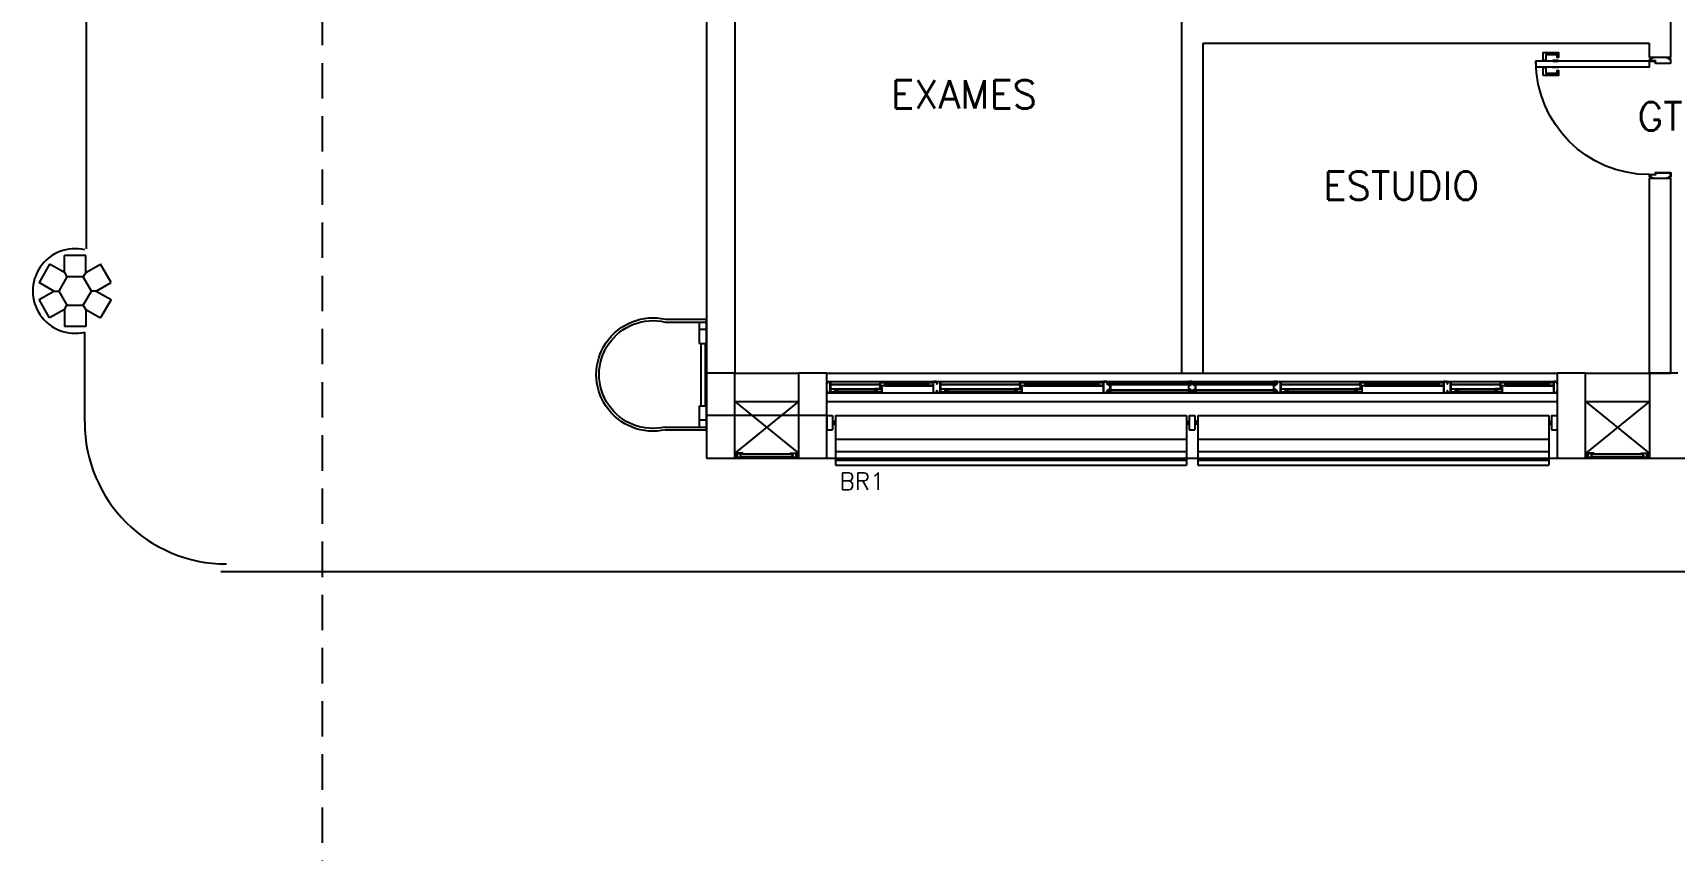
# Model space of a CAD drawing. Header units: millimetres. Extents: x 2686 to 2939, y 1294 to 1441.
# Drawn here: x 2798.72 to 2810.3, y 1391.56 to 1397.32 of the extents above; entities that cross this region are included whole.
import ezdxf

# ---------------------------------------------------------------- set-up
doc = ezdxf.new("R2010")
doc.units = ezdxf.units.MM
doc.linetypes.add('HIDDEN', pattern=[0.375, 0.25, -0.125])
for name, color, linetype in [('AR-ALV', 2, 'Continuous'), ('AR-BRISES', 1, 'Continuous'), ('AR-CALÇADA', 1, 'Continuous'), ('AR-ESQ', 1, 'Continuous'), ('AR-ESTC', 3, 'Continuous'), ('AR-ESTMA-C', 1, 'Continuous'), ('AR-PEITORIL', 1, 'Continuous'), ('AR-PISO-V', 1, 'Continuous'), ('AR-PISO-V1', 1, 'Continuous'), ('AR-PORTA', 1, 'Continuous'), ('AR-PROJ', 1, 'HIDDEN'), ('BR-LINHAS', 1, 'Continuous'), ('BR-MONTANTE', 242, 'Continuous'), ('BR-PAINEL', 1, 'Continuous'), ('BR-SUPORTE', 1, 'Continuous'), ('BR-TEXTO', 2, 'Continuous'), ('DT-ESQ-BAGUETE-C', 1, 'Continuous'), ('DT-ESQ-BAGUETE-V', 1, 'Continuous'), ('DT-ESQ-CHAPA DOBRADA-V', 1, 'Continuous'), ('DT-ESQ-MARCO-V', 1, 'Continuous'), ('DT-ESQ-PERFIL CADEIRA-C', 2, 'Continuous'), ('DT-ESQ-PERFIL CADEIRA-V', 2, 'Continuous'), ('DT-ESQ-PERFIL U SIMPLES-C', 2, 'Continuous'), ('DT-ESQ-PERFIL U-C', 2, 'Continuous'), ('DT-ESQ-PERFIL U-V', 1, 'Continuous'), ('DT-ESQ-VENEZIANA-C', 1, 'Continuous'), ('DT-ESQ-VENEZIANA-V', 1, 'Continuous'), ('DT-ESQ-VIDRO-C', 2, 'Continuous'), ('DT-ESQ-VIDRO-V', 71, 'Continuous'), ('DT-TXTMOD', 1, 'Continuous'), ('ENDEREÇO', 2, 'Continuous'), ('EQUIPAMENTO', 2, 'Continuous'), ('ibio', 2, 'Continuous'), ('MALHA_K', 252, 'Continuous'), ('maçaneta', 1, 'Continuous'), ('mov', 1, 'Continuous'), ('PLAT-CONG', 7, 'Continuous'), ('PM-PERFIL U-C', 2, 'Continuous'), ('pm1', 2, 'Continuous'), ('TEXTO', 2, 'Continuous')]:
    doc.layers.add(name, color=color, linetype=linetype)
doc.styles.add('S10', font='simplex.shx', dxfattribs={"height": 0.1})
doc.styles.add('S12', font='simplex.shx', dxfattribs={"width": 1.1, "height": 0.12})
doc.styles.add('UNB-100', font='simplex.shx', dxfattribs={"height": 0.2})
doc.styles.add('UNB1-100', font='simplex.shx', dxfattribs={"height": 0.2})

# ---------------------------------------------------------------- blocks, each defined once
blk = doc.blocks.new('EF31-P')
at = {"layer": 'DT-ESQ-BAGUETE-C', "ltscale": 0.1}
for points in [[(0.073, -0.125), (0.06, -0.125), (0.06, -0.124), (0.073, -0.124, 0.414214), (0.073, -0.123), (0.073, -0.112, 0.414214), (0.073, -0.112), (0.06, -0.112), (0.06, -0.11), (0.073, -0.11, -0.414214), (0.075, -0.112), (0.075, -0.124, -0.414214)], [(0.339, -0.125), (0.352, -0.125), (0.352, -0.124), (0.339, -0.124, -0.414214), (0.339, -0.123), (0.339, -0.112, -0.414214), (0.339, -0.112), (0.352, -0.112), (0.352, -0.11), (0.339, -0.11, 0.414214), (0.337, -0.112), (0.337, -0.124, 0.414214)], [(0.422, -0.08), (0.409, -0.08), (0.409, -0.078), (0.422, -0.078, 0.414214), (0.422, -0.078), (0.422, -0.067, 0.414214), (0.422, -0.067), (0.409, -0.067), (0.409, -0.065), (0.422, -0.065, -0.414214), (0.424, -0.067), (0.424, -0.078, -0.414214)], [(0.702, -0.08), (0.715, -0.08), (0.715, -0.078), (0.702, -0.078, -0.414214), (0.702, -0.078), (0.702, -0.067, -0.414214), (0.702, -0.067), (0.715, -0.067), (0.715, -0.065), (0.702, -0.065, 0.414214), (0.7, -0.067), (0.7, -0.078, 0.414214)], [(0.848, -0.125), (0.835, -0.125), (0.835, -0.124), (0.848, -0.124, 0.414214), (0.848, -0.123), (0.848, -0.112, 0.414214), (0.848, -0.112), (0.835, -0.112), (0.835, -0.11), (0.848, -0.11, -0.414214), (0.85, -0.112), (0.85, -0.124, -0.414214)], [(1.326, -0.125), (1.34, -0.125), (1.34, -0.124), (1.327, -0.124, -0.414214), (1.326, -0.123), (1.326, -0.112, -0.414214), (1.327, -0.112), (1.34, -0.112), (1.34, -0.11), (1.326, -0.11, 0.414214), (1.325, -0.112), (1.325, -0.124, 0.414214)], [(1.41, -0.08), (1.396, -0.08), (1.396, -0.078), (1.409, -0.078, 0.414214), (1.41, -0.078), (1.41, -0.067, 0.414214), (1.409, -0.067), (1.396, -0.067), (1.396, -0.065), (1.41, -0.065, -0.414214), (1.411, -0.067), (1.411, -0.078, -0.414214)], [(1.901, -0.08), (1.915, -0.08), (1.915, -0.078), (1.902, -0.078, -0.414214), (1.901, -0.078), (1.901, -0.067, -0.414214), (1.902, -0.067), (1.915, -0.067), (1.915, -0.065), (1.901, -0.065, 0.414214), (1.9, -0.067), (1.9, -0.078, 0.414214)], [(3.248, -0.125), (3.235, -0.125), (3.235, -0.124), (3.248, -0.124, 0.414214), (3.248, -0.123), (3.248, -0.112, 0.414214), (3.248, -0.112), (3.235, -0.112), (3.235, -0.11), (3.248, -0.11, -0.414214), (3.25, -0.112), (3.25, -0.124, -0.414214)], [(3.726, -0.125), (3.74, -0.125), (3.74, -0.124), (3.727, -0.124, -0.414214), (3.726, -0.123), (3.726, -0.112, -0.414214), (3.727, -0.112), (3.74, -0.112), (3.74, -0.11), (3.726, -0.11, 0.414214), (3.725, -0.112), (3.725, -0.124, 0.414214)], [(3.81, -0.08), (3.796, -0.08), (3.796, -0.078), (3.809, -0.078, 0.414214), (3.81, -0.078), (3.81, -0.067, 0.414214), (3.809, -0.067), (3.796, -0.067), (3.796, -0.065), (3.81, -0.065, -0.414214), (3.811, -0.067), (3.811, -0.078, -0.414214)], [(4.301, -0.08), (4.315, -0.08), (4.315, -0.078), (4.302, -0.078, -0.414214), (4.301, -0.078), (4.301, -0.067, -0.414214), (4.302, -0.067), (4.315, -0.067), (4.315, -0.065), (4.301, -0.065, 0.414214), (4.3, -0.067), (4.3, -0.078, 0.414214)], [(4.448, -0.125), (4.435, -0.125), (4.435, -0.124), (4.448, -0.124, 0.414214), (4.448, -0.123), (4.448, -0.112, 0.414214), (4.448, -0.112), (4.435, -0.112), (4.435, -0.11), (4.448, -0.11, -0.414214), (4.45, -0.112), (4.45, -0.124, -0.414214)], [(4.714, -0.125), (4.727, -0.125), (4.727, -0.124), (4.714, -0.124, -0.414214), (4.714, -0.123), (4.714, -0.112, -0.414214), (4.714, -0.112), (4.727, -0.112), (4.727, -0.11), (4.714, -0.11, 0.414214), (4.712, -0.112), (4.712, -0.124, 0.414214)], [(4.797, -0.08), (4.784, -0.08), (4.784, -0.078), (4.797, -0.078, 0.414214), (4.797, -0.078), (4.797, -0.067, 0.414214), (4.797, -0.067), (4.784, -0.067), (4.784, -0.065), (4.797, -0.065, -0.414214), (4.799, -0.067), (4.799, -0.078, -0.414214)], [(5.076, -0.08), (5.09, -0.08), (5.09, -0.078), (5.077, -0.078, -0.414214), (5.076, -0.078), (5.076, -0.067, -0.414214), (5.077, -0.067), (5.09, -0.067), (5.09, -0.065), (5.076, -0.065, 0.414214), (5.075, -0.067), (5.075, -0.078, 0.414214)]]:
    blk.add_lwpolyline(points, format="xyb", close=True, dxfattribs=at)
at = {"layer": 'DT-ESQ-BAGUETE-V', "ltscale": 0.1}
for p, q in [((0.073, -0.11), (0.339, -0.11)), ((0.422, -0.065), (0.702, -0.065)), ((0.848, -0.11), (1.326, -0.11)), ((1.41, -0.065), (1.901, -0.065)), ((3.248, -0.11), (3.726, -0.11)), ((3.81, -0.065), (4.301, -0.065)), ((4.448, -0.11), (4.714, -0.11)), ((4.797, -0.065), (5.076, -0.065))]:
    blk.add_line(p, q, dxfattribs=at)
at = {"layer": 'DT-ESQ-CHAPA DOBRADA-V', "ltscale": 0.1}
for p, q in [((0.025, -0.077), (0.374, -0.077)), ((0.025, -0.08), (0.374, -0.08)), ((0.8, -0.077), (1.361, -0.077)), ((0.8, -0.08), (1.361, -0.08)), ((3.2, -0.077), (3.761, -0.077)), ((3.2, -0.08), (3.761, -0.08)), ((4.4, -0.077), (4.749, -0.077)), ((4.4, -0.08), (4.749, -0.08))]:
    blk.add_line(p, q, dxfattribs=at)
at = {"layer": 'DT-ESQ-MARCO-V', "ltscale": 0.1}
for p, q in [((1.998, -0.06), (2.551, -0.06)), ((2.598, -0.06), (3.151, -0.06)), ((1.998, -0.14), (2.551, -0.14)), ((2.598, -0.14), (3.151, -0.14))]:
    blk.add_line(p, q, dxfattribs=at)
at = {"layer": 'DT-ESQ-PERFIL CADEIRA-C', "ltscale": 0.1}
for p, q in [((0.376, -0.088), (0.422, -0.088)), ((0.75, -0.088), (0.702, -0.088)), ((1.363, -0.088), (1.41, -0.088)), ((1.95, -0.088), (1.901, -0.088)), ((3.763, -0.088), (3.81, -0.088)), ((4.35, -0.088), (4.301, -0.088)), ((4.751, -0.088), (4.797, -0.088)), ((5.125, -0.088), (5.076, -0.088)), ((0.025, -0.134), (0.073, -0.134)), ((0.385, -0.134), (0.339, -0.134)), ((0.8, -0.134), (0.848, -0.134)), ((1.373, -0.134), (1.326, -0.134)), ((3.2, -0.134), (3.248, -0.134)), ((3.773, -0.134), (3.726, -0.134)), ((4.4, -0.134), (4.448, -0.134)), ((4.76, -0.134), (4.714, -0.134))]:
    blk.add_line(p, q, dxfattribs=at)
for points in [[(0.073, -0.135), (0.025, -0.135), (0.025, -0.134), (0.06, -0.134, -0.198912), (0.059, -0.133, -0.198913), (0.058, -0.132), (0.058, -0.112, 0.414214), (0.058, -0.112), (0.025, -0.112), (0.025, -0.11), (0.058, -0.11, -0.414214), (0.06, -0.112), (0.06, -0.124), (0.06, -0.125), (0.06, -0.132), (0.073, -0.132, -1)], [(0.339, -0.132, 1), (0.339, -0.135), (0.385, -0.135, 0.414214), (0.387, -0.133), (0.387, -0.112, 0.414214), (0.385, -0.11), (0.354, -0.11, 0.414214), (0.352, -0.112), (0.352, -0.132)], [(0.352, -0.134, 0.198913), (0.354, -0.133, 0.198913), (0.354, -0.132), (0.354, -0.112, -0.414214), (0.354, -0.112), (0.385, -0.112, -0.414214), (0.386, -0.112), (0.386, -0.133, -0.414214), (0.385, -0.134)], [(0.422, -0.087, -1), (0.422, -0.09), (0.376, -0.09, -0.414214), (0.374, -0.088), (0.374, -0.067, -0.414214), (0.376, -0.065), (0.407, -0.065, -0.414214), (0.409, -0.067), (0.409, -0.087)], [(0.409, -0.088, -0.198913), (0.408, -0.088, -0.198913), (0.407, -0.087), (0.407, -0.067, 0.414214), (0.407, -0.067), (0.376, -0.067, 0.414214), (0.375, -0.067), (0.375, -0.088, 0.414214), (0.376, -0.088)], [(0.702, -0.09), (0.75, -0.09), (0.75, -0.088), (0.715, -0.088, 0.198912), (0.716, -0.088, 0.198913), (0.716, -0.087), (0.716, -0.067, -0.414214), (0.717, -0.067), (0.75, -0.067), (0.75, -0.065), (0.716, -0.065, 0.414214), (0.715, -0.067), (0.715, -0.078), (0.715, -0.08), (0.715, -0.087), (0.702, -0.087, 1)], [(0.848, -0.135), (0.8, -0.135), (0.8, -0.134), (0.835, -0.134, -0.198912), (0.834, -0.133, -0.198913), (0.833, -0.132), (0.833, -0.112, 0.414214), (0.833, -0.112), (0.8, -0.112), (0.8, -0.11), (0.833, -0.11, -0.414214), (0.835, -0.112), (0.835, -0.124), (0.835, -0.125), (0.835, -0.132), (0.848, -0.132, -1)], [(1.326, -0.132, 1), (1.326, -0.135), (1.373, -0.135, 0.414214), (1.375, -0.133), (1.375, -0.112, 0.414214), (1.373, -0.11), (1.341, -0.11, 0.414214), (1.34, -0.112), (1.34, -0.132)], [(1.34, -0.134, 0.198913), (1.341, -0.133, 0.198913), (1.341, -0.132), (1.341, -0.112, -0.414214), (1.342, -0.112), (1.373, -0.112, -0.414214), (1.373, -0.112), (1.373, -0.133, -0.414214), (1.373, -0.134)], [(1.41, -0.087, -1), (1.41, -0.09), (1.363, -0.09, -0.414214), (1.361, -0.088), (1.361, -0.067, -0.414214), (1.363, -0.065), (1.395, -0.065, -0.414214), (1.396, -0.067), (1.396, -0.087)], [(1.396, -0.088, -0.198913), (1.395, -0.088, -0.198913), (1.395, -0.087), (1.395, -0.067, 0.414214), (1.394, -0.067), (1.363, -0.067, 0.414214), (1.363, -0.067), (1.363, -0.088, 0.414214), (1.363, -0.088)], [(1.901, -0.09), (1.95, -0.09), (1.95, -0.088), (1.915, -0.088, 0.198912), (1.916, -0.088, 0.198913), (1.916, -0.087), (1.916, -0.067, -0.414214), (1.917, -0.067), (1.95, -0.067), (1.95, -0.065), (1.916, -0.065, 0.414214), (1.915, -0.067), (1.915, -0.078), (1.915, -0.08), (1.915, -0.087), (1.901, -0.087, 1)], [(3.248, -0.135), (3.2, -0.135), (3.2, -0.134), (3.235, -0.134, -0.198912), (3.234, -0.133, -0.198913), (3.233, -0.132), (3.233, -0.112, 0.414214), (3.233, -0.112), (3.2, -0.112), (3.2, -0.11), (3.233, -0.11, -0.414214), (3.235, -0.112), (3.235, -0.124), (3.235, -0.125), (3.235, -0.132), (3.248, -0.132, -1)], [(3.726, -0.132, 1), (3.726, -0.135), (3.773, -0.135, 0.414214), (3.775, -0.133), (3.775, -0.112, 0.414214), (3.773, -0.11), (3.741, -0.11, 0.414214), (3.74, -0.112), (3.74, -0.132)], [(3.74, -0.134, 0.198913), (3.741, -0.133, 0.198913), (3.741, -0.132), (3.741, -0.112, -0.414214), (3.742, -0.112), (3.773, -0.112, -0.414214), (3.773, -0.112), (3.773, -0.133, -0.414214), (3.773, -0.134)], [(3.81, -0.087, -1), (3.81, -0.09), (3.763, -0.09, -0.414214), (3.761, -0.088), (3.761, -0.067, -0.414214), (3.763, -0.065), (3.795, -0.065, -0.414214), (3.796, -0.067), (3.796, -0.087)], [(3.796, -0.088, -0.198913), (3.795, -0.088, -0.198913), (3.795, -0.087), (3.795, -0.067, 0.414214), (3.794, -0.067), (3.763, -0.067, 0.414214), (3.763, -0.067), (3.763, -0.088, 0.414214), (3.763, -0.088)], [(4.301, -0.09), (4.35, -0.09), (4.35, -0.088), (4.315, -0.088, 0.198912), (4.316, -0.088, 0.198913), (4.316, -0.087), (4.316, -0.067, -0.414214), (4.317, -0.067), (4.35, -0.067), (4.35, -0.065), (4.316, -0.065, 0.414214), (4.315, -0.067), (4.315, -0.078), (4.315, -0.08), (4.315, -0.087), (4.301, -0.087, 1)], [(4.448, -0.135), (4.4, -0.135), (4.4, -0.134), (4.435, -0.134, -0.198912), (4.434, -0.133, -0.198913), (4.433, -0.132), (4.433, -0.112, 0.414214), (4.433, -0.112), (4.4, -0.112), (4.4, -0.11), (4.433, -0.11, -0.414214), (4.435, -0.112), (4.435, -0.124), (4.435, -0.125), (4.435, -0.132), (4.448, -0.132, -1)], [(4.714, -0.132, 1), (4.714, -0.135), (4.76, -0.135, 0.414214), (4.762, -0.133), (4.762, -0.112, 0.414214), (4.76, -0.11), (4.729, -0.11, 0.414214), (4.727, -0.112), (4.727, -0.132)], [(4.727, -0.134, 0.198913), (4.729, -0.133, 0.198913), (4.729, -0.132), (4.729, -0.112, -0.414214), (4.729, -0.112), (4.76, -0.112, -0.414214), (4.761, -0.112), (4.761, -0.133, -0.414214), (4.76, -0.134)], [(4.797, -0.087, -1), (4.797, -0.09), (4.751, -0.09, -0.414214), (4.749, -0.088), (4.749, -0.067, -0.414214), (4.751, -0.065), (4.782, -0.065, -0.414214), (4.784, -0.067), (4.784, -0.087)], [(4.784, -0.088, -0.198913), (4.783, -0.088, -0.198913), (4.782, -0.087), (4.782, -0.067, 0.414214), (4.782, -0.067), (4.751, -0.067, 0.414214), (4.75, -0.067), (4.75, -0.088, 0.414214), (4.751, -0.088)], [(5.076, -0.09), (5.125, -0.09), (5.125, -0.088), (5.09, -0.088, 0.198912), (5.091, -0.088, 0.198913), (5.091, -0.087), (5.091, -0.067, -0.414214), (5.092, -0.067), (5.125, -0.067), (5.125, -0.065), (5.091, -0.065, 0.414214), (5.09, -0.067), (5.09, -0.078), (5.09, -0.08), (5.09, -0.087), (5.076, -0.087, 1)]]:
    blk.add_lwpolyline(points, format="xyb", close=True, dxfattribs=at)
at = {"layer": 'DT-ESQ-PERFIL CADEIRA-V', "ltscale": 0.1}
for p, q in [((0.407, -0.09), (0.702, -0.09)), ((1.395, -0.09), (1.901, -0.09)), ((3.795, -0.09), (4.301, -0.09)), ((4.782, -0.09), (5.076, -0.09)), ((0.073, -0.135), (0.339, -0.135)), ((0.848, -0.135), (1.326, -0.135)), ((3.248, -0.135), (3.726, -0.135)), ((4.448, -0.135), (4.714, -0.135))]:
    blk.add_line(p, q, dxfattribs=at)
at = {"layer": 'DT-ESQ-PERFIL U SIMPLES-C', "ltscale": 0.1}
for points in [[(0.376, -0.102), (0.384, -0.102), (0.384, -0.1), (0.376, -0.1, -0.414214), (0.375, -0.1), (0.375, -0.092, -0.414214), (0.376, -0.091), (0.384, -0.091), (0.384, -0.09), (0.376, -0.09, 0.414214), (0.374, -0.092), (0.374, -0.1, 0.414214)], [(0.385, -0.098), (0.377, -0.098), (0.377, -0.1), (0.385, -0.1, -0.414214), (0.386, -0.1), (0.386, -0.108, -0.414214), (0.385, -0.108), (0.377, -0.108), (0.377, -0.11), (0.385, -0.11, 0.414214), (0.387, -0.108), (0.387, -0.1, 0.414214)], [(1.363, -0.102), (1.371, -0.102), (1.371, -0.1), (1.363, -0.1, -0.414214), (1.363, -0.1), (1.363, -0.092, -0.414214), (1.363, -0.091), (1.371, -0.091), (1.371, -0.09), (1.363, -0.09, 0.414214), (1.361, -0.092), (1.361, -0.1, 0.414214)], [(1.373, -0.098), (1.365, -0.098), (1.365, -0.1), (1.373, -0.1, -0.414214), (1.373, -0.1), (1.373, -0.108, -0.414214), (1.373, -0.108), (1.365, -0.108), (1.365, -0.11), (1.373, -0.11, 0.414214), (1.375, -0.108), (1.375, -0.1, 0.414214)], [(3.763, -0.102), (3.771, -0.102), (3.771, -0.1), (3.763, -0.1, -0.414214), (3.763, -0.1), (3.763, -0.092, -0.414214), (3.763, -0.091), (3.771, -0.091), (3.771, -0.09), (3.763, -0.09, 0.414214), (3.761, -0.092), (3.761, -0.1, 0.414214)], [(3.773, -0.098), (3.765, -0.098), (3.765, -0.1), (3.773, -0.1, -0.414214), (3.773, -0.1), (3.773, -0.108, -0.414214), (3.773, -0.108), (3.765, -0.108), (3.765, -0.11), (3.773, -0.11, 0.414214), (3.775, -0.108), (3.775, -0.1, 0.414214)], [(4.751, -0.102), (4.759, -0.102), (4.759, -0.1), (4.751, -0.1, -0.414214), (4.75, -0.1), (4.75, -0.092, -0.414214), (4.751, -0.091), (4.759, -0.091), (4.759, -0.09), (4.751, -0.09, 0.414214), (4.749, -0.092), (4.749, -0.1, 0.414214)], [(4.76, -0.098), (4.752, -0.098), (4.752, -0.1), (4.76, -0.1, -0.414214), (4.761, -0.1), (4.761, -0.108, -0.414214), (4.76, -0.108), (4.752, -0.108), (4.752, -0.11), (4.76, -0.11, 0.414214), (4.762, -0.108), (4.762, -0.1, 0.414214)]]:
    blk.add_lwpolyline(points, format="xyb", close=True, dxfattribs=at)
at = {"layer": 'DT-ESQ-PERFIL U-C', "ltscale": 0.1}
for points in [[(0, -0.062, -0.414214), (0.001, -0.06), (0.023, -0.06, -0.414214), (0.025, -0.062), (0.025, -0.138, -0.414214), (0.023, -0.14), (0.001, -0.14, -0.414214), (0, -0.138), (0, -0.125), (0.001, -0.125), (0.001, -0.138, 0.414214), (0.002, -0.138), (0.023, -0.138, 0.414214), (0.023, -0.138), (0.023, -0.062, 0.414214), (0.023, -0.062), (0.002, -0.062, 0.414214), (0.001, -0.062), (0.001, -0.075), (0, -0.075)], [(0.775, -0.062, 0.414214), (0.773, -0.06), (0.751, -0.06, 0.414214), (0.75, -0.062), (0.75, -0.138, 0.414214), (0.751, -0.14), (0.773, -0.14, 0.414214), (0.775, -0.138), (0.775, -0.125), (0.773, -0.125), (0.773, -0.138, -0.414214), (0.773, -0.138), (0.752, -0.138, -0.414214), (0.751, -0.138), (0.751, -0.062, -0.414214), (0.752, -0.062), (0.773, -0.062, -0.414214), (0.773, -0.062), (0.773, -0.075), (0.775, -0.075)], [(0.775, -0.062, -0.414214), (0.776, -0.06), (0.798, -0.06, -0.414214), (0.8, -0.062), (0.8, -0.138, -0.414214), (0.798, -0.14), (0.776, -0.14, -0.414214), (0.775, -0.138), (0.775, -0.125), (0.776, -0.125), (0.776, -0.138, 0.414214), (0.777, -0.138), (0.798, -0.138, 0.414214), (0.798, -0.138), (0.798, -0.062, 0.414214), (0.798, -0.062), (0.777, -0.062, 0.414214), (0.776, -0.062), (0.776, -0.075), (0.775, -0.075)], [(1.975, -0.062, 0.414214), (1.973, -0.06), (1.951, -0.06, 0.414214), (1.95, -0.062), (1.95, -0.138, 0.414214), (1.951, -0.14), (1.973, -0.14, 0.414214), (1.975, -0.138), (1.975, -0.125), (1.973, -0.125), (1.973, -0.138, -0.414214), (1.973, -0.138), (1.952, -0.138, -0.414214), (1.951, -0.138), (1.951, -0.062, -0.414214), (1.952, -0.062), (1.973, -0.062, -0.414214), (1.973, -0.062), (1.973, -0.075), (1.975, -0.075)], [(2, -0.129), (2, -0.138, -0.414214), (1.998, -0.14), (1.976, -0.14, -0.414214), (1.975, -0.138), (1.975, -0.125), (1.976, -0.125), (1.976, -0.138, 0.414214), (1.977, -0.138), (1.998, -0.138, 0.414214), (1.998, -0.138), (1.998, -0.129), (1.985, -0.129, -0.414214), (1.984, -0.127), (1.984, -0.117, -0.414214), (1.985, -0.116), (1.998, -0.116), (1.998, -0.084), (1.985, -0.084, -0.414214), (1.984, -0.083), (1.984, -0.073, -0.414214), (1.985, -0.071), (1.998, -0.071), (1.998, -0.062, 0.414214), (1.998, -0.062), (1.977, -0.062, 0.414214), (1.976, -0.062), (1.976, -0.075), (1.975, -0.075), (1.975, -0.062, -0.414214), (1.976, -0.06), (1.998, -0.06, -0.414214), (2, -0.062), (2, -0.071, -0.414214), (1.998, -0.073), (1.985, -0.073), (1.985, -0.083), (1.998, -0.083), (1.998, -0.083, -0.414214), (2, -0.084), (2, -0.116, -0.414214), (1.998, -0.117), (1.998, -0.117), (1.985, -0.117), (1.985, -0.127), (1.998, -0.127, -0.414214)], [(2.55, -0.129), (2.55, -0.138, 0.414214), (2.551, -0.14), (2.573, -0.14, 0.414214), (2.575, -0.138), (2.575, -0.125), (2.573, -0.125), (2.573, -0.138, -0.414214), (2.573, -0.138), (2.552, -0.138, -0.414214), (2.551, -0.138), (2.551, -0.129), (2.564, -0.129, 0.414214), (2.566, -0.127), (2.566, -0.117, 0.414214), (2.564, -0.116), (2.551, -0.116), (2.551, -0.084), (2.564, -0.084, 0.414214), (2.566, -0.083), (2.566, -0.073, 0.414214), (2.564, -0.071), (2.551, -0.071), (2.551, -0.062, -0.414214), (2.552, -0.062), (2.573, -0.062, -0.414214), (2.573, -0.062), (2.573, -0.075), (2.575, -0.075), (2.575, -0.062, 0.414214), (2.573, -0.06), (2.551, -0.06, 0.414214), (2.55, -0.062), (2.55, -0.071, 0.414214), (2.551, -0.073), (2.564, -0.073), (2.564, -0.083), (2.551, -0.083), (2.551, -0.083, 0.414214), (2.55, -0.084), (2.55, -0.116, 0.414214), (2.551, -0.117), (2.551, -0.117), (2.564, -0.117), (2.564, -0.127), (2.551, -0.127, 0.414214)], [(2.6, -0.129), (2.6, -0.138, -0.414214), (2.598, -0.14), (2.576, -0.14, -0.414214), (2.575, -0.138), (2.575, -0.125), (2.576, -0.125), (2.576, -0.138, 0.414214), (2.577, -0.138), (2.598, -0.138, 0.414214), (2.598, -0.138), (2.598, -0.129), (2.585, -0.129, -0.414214), (2.584, -0.127), (2.584, -0.117, -0.414214), (2.585, -0.116), (2.598, -0.116), (2.598, -0.084), (2.585, -0.084, -0.414214), (2.584, -0.083), (2.584, -0.073, -0.414214), (2.585, -0.071), (2.598, -0.071), (2.598, -0.062, 0.414214), (2.598, -0.062), (2.577, -0.062, 0.414214), (2.576, -0.062), (2.576, -0.075), (2.575, -0.075), (2.575, -0.062, -0.414214), (2.576, -0.06), (2.598, -0.06, -0.414214), (2.6, -0.062), (2.6, -0.071, -0.414214), (2.598, -0.073), (2.585, -0.073), (2.585, -0.083), (2.598, -0.083), (2.598, -0.083, -0.414214), (2.6, -0.084), (2.6, -0.116, -0.414214), (2.598, -0.117), (2.598, -0.117), (2.585, -0.117), (2.585, -0.127), (2.598, -0.127, -0.414214)], [(3.15, -0.129), (3.15, -0.138, 0.414214), (3.151, -0.14), (3.173, -0.14, 0.414214), (3.175, -0.138), (3.175, -0.125), (3.173, -0.125), (3.173, -0.138, -0.414214), (3.173, -0.138), (3.152, -0.138, -0.414214), (3.151, -0.138), (3.151, -0.129), (3.164, -0.129, 0.414214), (3.166, -0.127), (3.166, -0.117, 0.414214), (3.164, -0.116), (3.151, -0.116), (3.151, -0.084), (3.164, -0.084, 0.414214), (3.166, -0.083), (3.166, -0.073, 0.414214), (3.164, -0.071), (3.151, -0.071), (3.151, -0.062, -0.414214), (3.152, -0.062), (3.173, -0.062, -0.414214), (3.173, -0.062), (3.173, -0.075), (3.175, -0.075), (3.175, -0.062, 0.414214), (3.173, -0.06), (3.151, -0.06, 0.414214), (3.15, -0.062), (3.15, -0.071, 0.414214), (3.151, -0.073), (3.164, -0.073), (3.164, -0.083), (3.151, -0.083), (3.151, -0.083, 0.414214), (3.15, -0.084), (3.15, -0.116, 0.414214), (3.151, -0.117), (3.151, -0.117), (3.164, -0.117), (3.164, -0.127), (3.151, -0.127, 0.414214)], [(3.175, -0.062, -0.414214), (3.176, -0.06), (3.198, -0.06, -0.414214), (3.2, -0.062), (3.2, -0.138, -0.414214), (3.198, -0.14), (3.176, -0.14, -0.414214), (3.175, -0.138), (3.175, -0.125), (3.176, -0.125), (3.176, -0.138, 0.414214), (3.177, -0.138), (3.198, -0.138, 0.414214), (3.198, -0.138), (3.198, -0.062, 0.414214), (3.198, -0.062), (3.177, -0.062, 0.414214), (3.176, -0.062), (3.176, -0.075), (3.175, -0.075)], [(4.375, -0.062, 0.414214), (4.373, -0.06), (4.351, -0.06, 0.414214), (4.35, -0.062), (4.35, -0.138, 0.414214), (4.351, -0.14), (4.373, -0.14, 0.414214), (4.375, -0.138), (4.375, -0.125), (4.373, -0.125), (4.373, -0.138, -0.414214), (4.373, -0.138), (4.352, -0.138, -0.414214), (4.351, -0.138), (4.351, -0.062, -0.414214), (4.352, -0.062), (4.373, -0.062, -0.414214), (4.373, -0.062), (4.373, -0.075), (4.375, -0.075)], [(4.375, -0.062, -0.414214), (4.376, -0.06), (4.398, -0.06, -0.414214), (4.4, -0.062), (4.4, -0.138, -0.414214), (4.398, -0.14), (4.376, -0.14, -0.414214), (4.375, -0.138), (4.375, -0.125), (4.376, -0.125), (4.376, -0.138, 0.414214), (4.377, -0.138), (4.398, -0.138, 0.414214), (4.398, -0.138), (4.398, -0.062, 0.414214), (4.398, -0.062), (4.377, -0.062, 0.414214), (4.376, -0.062), (4.376, -0.075), (4.375, -0.075)], [(5.15, -0.062, 0.414214), (5.148, -0.06), (5.126, -0.06, 0.414214), (5.125, -0.062), (5.125, -0.138, 0.414214), (5.126, -0.14), (5.148, -0.14, 0.414214), (5.15, -0.138), (5.15, -0.125), (5.148, -0.125), (5.148, -0.138, -0.414214), (5.148, -0.138), (5.127, -0.138, -0.414214), (5.126, -0.138), (5.126, -0.062, -0.414214), (5.127, -0.062), (5.148, -0.062, -0.414214), (5.148, -0.062), (5.148, -0.075), (5.15, -0.075)]]:
    blk.add_lwpolyline(points, format="xyb", close=True, dxfattribs=at)
at = {"layer": 'DT-ESQ-PERFIL U-V', "ltscale": 0.1}
for p, q in [((0.023, -0.06), (0.751, -0.06)), ((0.798, -0.06), (1.951, -0.06)), ((3.198, -0.06), (4.351, -0.06)), ((4.398, -0.06), (5.126, -0.06)), ((0.023, -0.14), (0.751, -0.14)), ((0.798, -0.14), (1.951, -0.14)), ((3.198, -0.14), (4.351, -0.14)), ((4.398, -0.14), (5.126, -0.14))]:
    blk.add_line(p, q, dxfattribs=at)
at = {"layer": 'DT-ESQ-VIDRO-C', "ltscale": 0.1}
for points in [[(0.712, -0.085), (0.712, -0.082), (0.411, -0.082), (0.411, -0.085)], [(1.912, -0.085), (1.912, -0.082), (1.399, -0.082), (1.399, -0.085)], [(2.562, -0.081), (2.562, -0.075), (1.987, -0.075), (1.987, -0.081)], [(3.162, -0.081), (3.162, -0.075), (2.587, -0.075), (2.587, -0.081)], [(4.312, -0.085), (4.312, -0.082), (3.799, -0.082), (3.799, -0.085)], [(5.087, -0.085), (5.087, -0.082), (4.786, -0.082), (4.786, -0.085)], [(0.063, -0.13), (0.063, -0.127), (0.349, -0.127), (0.349, -0.13)], [(0.838, -0.13), (0.838, -0.127), (1.337, -0.127), (1.337, -0.13)], [(3.238, -0.13), (3.238, -0.127), (3.737, -0.127), (3.737, -0.13)], [(4.438, -0.13), (4.438, -0.127), (4.724, -0.127), (4.724, -0.13)]]:
    blk.add_lwpolyline(points, close=True, dxfattribs=at)
at = {"layer": 'DT-ESQ-VIDRO-V', "ltscale": 0.1}
for points in [[(2.562, -0.119), (2.562, -0.125), (1.987, -0.125), (1.987, -0.119)], [(3.162, -0.119), (3.162, -0.125), (2.587, -0.125), (2.587, -0.119)]]:
    blk.add_lwpolyline(points, close=True, dxfattribs=at)
at = {"layer": 'DT-TXTMOD', "ltscale": 0.1, "style": 'S10', "flags": 3}
for tag, p in [('M01', (0.025, -0.28)), ('M02', (0.325, -0.28)), ('M03', (0.627, -0.28)), ('M04', (0.929, -0.28)), ('M05', (1.231, -0.28)), ('M06', (1.532, -0.28)), ('M07', (1.834, -0.28)), ('M08', (2.136, -0.28)), ('M09', (2.438, -0.28)), ('M10', (2.739, -0.28)), ('M11', (3.041, -0.28)), ('M12', (3.343, -0.28)), ('M13', (3.645, -0.28)), ('M14', (3.946, -0.28)), ('M15', (4.248, -0.28)), ('M16', (4.55, -0.28)), ('M17', (4.852, -0.28))]:
    blk.add_attdef(tag, p, '', height=0.1, dxfattribs=at)
blk = doc.blocks.new('BR-MODULO1')
at = {"layer": 'BR-LINHAS'}
for p, q in [((0.06, -0.265), (2.535, -0.265)), ((2.615, -0.265), (5.09, -0.265)), ((0.06, -0.352), (2.535, -0.352)), ((0.06, -0.415), (2.535, -0.415)), ((2.615, -0.352), (5.09, -0.352)), ((2.615, -0.415), (5.09, -0.415))]:
    blk.add_line(p, q, dxfattribs=at)
at = {"layer": 'BR-MONTANTE'}
for p, q in [((0, -0.1), (0, -0.2)), ((0, -0.1), (0.04, -0.1)), ((0.04, -0.1), (0.04, -0.2)), ((2.555, -0.1), (2.595, -0.1)), ((2.555, -0.1), (2.555, -0.2)), ((2.595, -0.1), (2.595, -0.2)), ((5.11, -0.1), (5.11, -0.2)), ((5.11, -0.1), (5.15, -0.1)), ((5.15, -0.1), (5.15, -0.2)), ((0, -0.2), (0.04, -0.2)), ((2.555, -0.2), (2.595, -0.2)), ((5.11, -0.2), (5.15, -0.2))]:
    blk.add_line(p, q, dxfattribs=at)
at = {"layer": 'BR-PAINEL'}
for p, q in [((0.06, -0.1), (2.535, -0.1)), ((0.06, -0.1), (0.06, -0.45)), ((2.535, -0.1), (2.535, -0.45)), ((2.615, -0.1), (2.615, -0.45)), ((2.615, -0.1), (5.09, -0.1)), ((5.09, -0.1), (5.09, -0.45)), ((0.06, -0.45), (2.535, -0.45)), ((2.615, -0.45), (5.09, -0.45))]:
    blk.add_line(p, q, dxfattribs=at)
at = {"layer": 'BR-SUPORTE'}
for p, q in [((0.04, -0.14), (0.06, -0.14)), ((0.04, -0.16), (0.06, -0.16)), ((0.05, -0.14), (0.05, -0.16)), ((2.535, -0.14), (2.555, -0.14)), ((2.535, -0.16), (2.555, -0.16)), ((2.545, -0.14), (2.545, -0.16)), ((2.615, -0.14), (2.595, -0.14)), ((2.615, -0.16), (2.595, -0.16)), ((2.605, -0.14), (2.605, -0.16)), ((5.09, -0.14), (5.11, -0.14)), ((5.09, -0.16), (5.11, -0.16)), ((5.1, -0.14), (5.1, -0.16))]:
    blk.add_line(p, q, dxfattribs=at)
blk = doc.blocks.new('EF01C-P')
at = {"layer": 'DT-ESQ-BAGUETE-C', "ltscale": 0.1}
for points in [[(0.002, 0.035), (0.015, 0.035), (0.015, 0.033), (0.002, 0.033), (0.002, 0.005), (0.015, 0.005), (0.015, 0.004), (0.002, 0.004, -0.414214), (0, 0.005), (0, 0.033, -0.414214)], [(0.448, 0.035), (0.435, 0.035), (0.435, 0.033), (0.448, 0.033), (0.448, 0.005), (0.435, 0.005), (0.435, 0.004), (0.448, 0.004, 0.414214), (0.45, 0.005), (0.45, 0.033, 0.414214)]]:
    blk.add_lwpolyline(points, format="xyb", close=True, dxfattribs=at)
at = {"layer": 'DT-ESQ-PERFIL CADEIRA-C', "ltscale": 0.1}
for points in [[(0.01, 0.002), (0.01, 0.003), (0.002, 0.003, 1), (0.002, 0), (0.015, 0, 0.414214), (0.016, 0.002), (0.016, 0.033), (0.043, 0.033)], [(0.043, 0.006), (0.018, 0.006), (0.018, 0.016), (0.016, 0.016), (0.016, 0.006, 0.414214), (0.018, 0.005), (0.043, 0.005), (0.056, 0.005, 1), (0.056, 0.008), (0.043, 0.008), (0.043, 0.02), (0.043, 0.032), (0.056, 0.032, 1), (0.056, 0.035), (0.043, 0.035), (0.016, 0.035, 0.414214), (0.015, 0.033), (0.015, 0.002), (0.002, 0.002)], [(0.041, 0.02), (0.041, 0.032, -0.414214), (0.043, 0.033), (0.056, 0.033)], [(0.041, 0.02), (0.041, 0.008, 0.414214), (0.043, 0.006), (0.056, 0.006)], [(0.407, 0.006), (0.432, 0.006), (0.432, 0.016), (0.433, 0.016), (0.433, 0.006, -0.414214), (0.432, 0.005), (0.407, 0.005), (0.394, 0.005, -1), (0.394, 0.008), (0.407, 0.008), (0.407, 0.02), (0.407, 0.032), (0.394, 0.032, -1), (0.394, 0.035), (0.407, 0.035), (0.433, 0.035, -0.414214), (0.435, 0.033), (0.435, 0.002), (0.448, 0.002)], [(0.408, 0.02), (0.408, 0.032, 0.414214), (0.407, 0.033), (0.394, 0.033)], [(0.408, 0.02), (0.408, 0.008, -0.414214), (0.407, 0.006), (0.394, 0.006)], [(0.44, 0.002), (0.44, 0.003), (0.448, 0.003, -1), (0.448, 0), (0.435, 0, -0.414214), (0.433, 0.002), (0.433, 0.033), (0.407, 0.033)]]:
    blk.add_lwpolyline(points, format="xyb", dxfattribs=at)
at = {"layer": 'DT-ESQ-PERFIL CADEIRA-V', "ltscale": 0.1}
blk.add_line((0.015, 0), (0.435, 0), dxfattribs=at)
at = {"layer": 'DT-ESQ-VENEZIANA-C', "ltscale": 0.1}
for p, q in [((0.043, 0.011), (0.407, 0.011)), ((0.043, 0.009), (0.407, 0.009))]:
    blk.add_line(p, q, dxfattribs=at)
at = {"layer": 'DT-ESQ-VENEZIANA-V', "ltscale": 0.1}
blk.add_line((0.043, 0.031), (0.407, 0.031), dxfattribs=at)
at = {"layer": 'DT-TXTMOD', "ltscale": 0.1, "style": 'S10', "flags": 3}
blk.add_attdef('EF01C', (0.021, -0.14), '', height=0.1, dxfattribs=at)
blk = doc.blocks.new('PM3')
at = {"layer": 'maçaneta'}
for points in [[(0.02, 0.825), (-0.035, 0.825), (-0.035, 0.715), (0, 0.715), (0, 0.725), (-0.02, 0.725), (-0.02, 0.804, -0.414214), (-0.019, 0.805), (0.02, 0.805)], [(0.125, 0.825), (0.07, 0.825), (0.07, 0.805), (0.108, 0.805, -0.414214), (0.11, 0.804), (0.11, 0.725), (0.09, 0.725), (0.09, 0.715), (0.125, 0.715)]]:
    blk.add_lwpolyline(points, format="xyb", close=True, dxfattribs=at)
for points in [[(0.02, 0.715), (0.02, 0.755), (0.025, 0.755), (0.025, 0.715)], [(0.07, 0.715), (0.07, 0.755), (0.065, 0.755), (0.065, 0.715)]]:
    blk.add_lwpolyline(points, close=True, dxfattribs=at)
at = {"layer": 'mov'}
blk.add_arc((0.025, 0.075), 0.8, 0, 90, dxfattribs=at)
at = {"layer": 'PM-PERFIL U-C'}
for p, q in [((0, 0.045), (0, 0.063)), ((0.002, 0.045), (0, 0.045)), ((0.001, 0.065), (0.01, 0.065)), ((0.002, 0.063), (0.002, 0.045)), ((0.01, 0.063), (0.002, 0.063)), ((0.01, 0.065), (0.01, 0.073)), ((0.011, 0.075), (0.023, 0.075)), ((0.012, 0.073), (0.012, 0.064)), ((0.023, 0.073), (0.012, 0.073)), ((0.023, 0.033), (0.023, 0.073)), ((0.038, 0.032), (0.024, 0.032)), ((0.025, 0.073), (0.025, 0.034)), ((0.038, 0.034), (0.025, 0.034)), ((0.038, 0.032), (0.038, -0.073)), ((0.04, 0.032), (0.04, -0.074)), ((0.81, 0.032), (0.81, -0.074)), ((0.812, 0.034), (0.825, 0.034)), ((0.812, 0.032), (0.826, 0.032)), ((0.812, 0.032), (0.812, -0.073)), ((0.825, 0.073), (0.825, 0.034)), ((0.839, 0.075), (0.827, 0.075)), ((0.827, 0.073), (0.838, 0.073)), ((0.827, 0.033), (0.827, 0.073)), ((0.838, 0.073), (0.838, 0.064)), ((0.84, 0.065), (0.84, 0.073)), ((0.849, 0.065), (0.84, 0.065)), ((0.84, 0.063), (0.848, 0.063)), ((0.848, 0.063), (0.848, 0.045)), ((0.848, 0.045), (0.85, 0.045)), ((0.85, 0.045), (0.85, 0.063)), ((0, -0.045), (0.002, -0.045)), ((0, -0.064), (0, -0.045)), ((0.01, -0.065), (0.001, -0.065)), ((0.002, -0.045), (0.002, -0.063)), ((0.002, -0.063), (0.01, -0.063)), ((0.01, -0.074), (0.01, -0.065)), ((0.038, -0.075), (0.011, -0.075)), ((0.012, -0.065), (0.012, -0.073)), ((0.012, -0.073), (0.038, -0.073)), ((0.838, -0.073), (0.812, -0.073)), ((0.812, -0.075), (0.839, -0.075)), ((0.838, -0.065), (0.838, -0.073)), ((0.848, -0.063), (0.84, -0.063)), ((0.84, -0.074), (0.84, -0.065)), ((0.84, -0.065), (0.849, -0.065)), ((0.85, -0.045), (0.848, -0.045)), ((0.848, -0.045), (0.848, -0.063)), ((0.85, -0.064), (0.85, -0.045))]:
    blk.add_line(p, q, dxfattribs=at)
for centre, start, end in [((0.001, 0.063), 90, 180), ((0.011, 0.073), 90, 180), ((0.01, 0.064), 270, 0), ((0.023, 0.073), 360, 90), ((0.024, 0.033), 180, 270), ((0.038, 0.032), 0, 90), ((0.812, 0.032), 90, 180), ((0.827, 0.073), 90, 180), ((0.826, 0.033), 270, 0), ((0.84, 0.064), 180, 270), ((0.839, 0.073), 0, 90), ((0.849, 0.063), 0, 90), ((0.001, -0.064), 180, 270), ((0.01, -0.065), 0, 90), ((0.011, -0.074), 180, 270), ((0.038, -0.074), 269.9386, 0), ((0.812, -0.074), 180, 270.0614), ((0.84, -0.065), 90, 180), ((0.839, -0.074), 270, 0), ((0.849, -0.064), 270, 0)]:
    blk.add_arc(centre, 0.0015, start, end, dxfattribs=at)
at = {"layer": 'pm1'}
blk.add_lwpolyline([(0.065, 0.875), (0.065, 0.075), (0.025, 0.075), (0.025, 0.875)], close=True, dxfattribs=at)
blk = doc.blocks.new('escada tipo marinheiro')
at = {"layer": 'EQUIPAMENTO'}
for p, q in [((-0.338, 0.01), (-0.05, 0.01)), ((-0.05, 0.01), (-0.05, -0.16)), ((-0.34, -0.01), (-0.05, -0.01)), ((-0.1, -0.01), (-0.1, -0.16)), ((-0.1, -0.06), (-0.05, -0.06)), ((-0.1, -0.16), (-0.05, -0.16)), ((-0.09, -0.6), (-0.09, -0.16)), ((-0.06, -0.6), (-0.06, -0.16)), ((-0.1, -0.6), (-0.05, -0.6)), ((-0.1, -0.6), (-0.1, -0.75)), ((-0.05, -0.6), (-0.05, -0.77)), ((-0.34, -0.75), (-0.05, -0.75)), ((-0.338, -0.77), (-0.05, -0.77)), ((-0.1, -0.7), (-0.05, -0.7))]:
    blk.add_line(p, q, dxfattribs=at)
for radius, start, end in [(0.4, 77.1777, 282.8223), (0.38, 76.8427, 283.1573)]:
    blk.add_arc((-0.427, -0.38), radius, start, end, dxfattribs=at)
blk = doc.blocks.new('A$C527D507D')
at = {"layer": 'AR-PISO-V1'}
blk.add_line((36.441, 23.71), (36.441, 18.29), dxfattribs=at)
at = {"layer": 'AR-PROJ'}
blk.add_lwpolyline([(38.105, 26.35), (38.105, 3), (39.837, 0)], dxfattribs=at)
blk = doc.blocks.new('pilar15')
at = {"layer": 'AR-ESTMA-C'}
for p, q in [((0.075, 0.25), (-0.075, 0.25)), ((-0.075, 0.13), (-0.075, 0.25)), ((0.075, 0.13), (0.075, 0.25)), ((-0.179, 0.19), (-0.254, 0.06)), ((-0.075, 0.13), (-0.179, 0.19)), ((-0.075, 0.13), (-0.058, 0.1)), ((0.075, 0.13), (0.058, 0.1)), ((0.075, 0.13), (0.179, 0.19)), ((0.254, 0.06), (0.179, 0.19)), ((-0.15, 0), (-0.254, 0.06)), ((-0.254, -0.06), (-0.15, 0)), ((-0.15, 0), (-0.115, 0)), ((0.15, 0), (0.115, 0)), ((0.15, 0), (0.254, 0.06)), ((0.15, 0), (0.254, -0.06)), ((-0.179, -0.19), (-0.254, -0.06)), ((-0.075, -0.13), (-0.058, -0.1)), ((0.075, -0.13), (0.058, -0.1)), ((0.254, -0.06), (0.179, -0.19)), ((-0.075, -0.13), (-0.179, -0.19)), ((-0.075, -0.13), (-0.075, -0.25)), ((0.075, -0.13), (0.179, -0.19)), ((0.075, -0.13), (0.075, -0.25)), ((0.075, -0.25), (-0.075, -0.25))]:
    blk.add_line(p, q, dxfattribs=at)
blk.add_lwpolyline([(0.058, 0.1), (-0.058, 0.1), (-0.115, 0), (-0.058, -0.1), (0.058, -0.1), (0.115, 0)], close=True, dxfattribs=at)

msp = doc.modelspace()

# ---------------------------------------------------------------- linework, layer by layer
at = {"layer": 'AR-ALV'}
for p, q in [((2803.471, 1403.25), (2803.471, 1394.925)), ((2810.271, 1397.15), (2810.271, 1403.25)), ((2803.671, 1399.575), (2803.671, 1394.925)), ((2806.821, 1397.5), (2806.821, 1394.925)), ((2810.121, 1397.25), (2806.971, 1397.25)), ((2806.971, 1397.25), (2806.971, 1394.925)), ((2810.121, 1397.15), (2810.121, 1397.25)), ((2810.271, 1397.15), (2810.121, 1397.15)), ((2810.121, 1394.925), (2810.121, 1396.3)), ((2810.121, 1396.3), (2810.271, 1396.3)), ((2810.271, 1394.925), (2810.271, 1396.3)), ((2803.671, 1394.925), (2804.121, 1394.925)), ((2806.821, 1394.925), (2806.971, 1394.925)), ((2809.671, 1394.925), (2810.271, 1394.925)), ((2803.671, 1394.725), (2804.121, 1394.725)), ((2809.671, 1394.725), (2810.121, 1394.725))]:
    msp.add_line(p, q, dxfattribs=at)
at = {"layer": 'AR-CALÇADA'}
msp.add_line((2800.046, 1393.525), (2874.471, 1393.525), dxfattribs=at)
at = {"layer": 'AR-ESTC'}
for p, q in [((2803.671, 1394.925), (2803.471, 1394.925)), ((2803.471, 1394.925), (2803.471, 1394.325)), ((2803.671, 1394.325), (2803.671, 1394.925)), ((2804.321, 1394.925), (2804.121, 1394.925)), ((2804.121, 1394.925), (2804.121, 1394.325)), ((2804.321, 1394.325), (2804.321, 1394.925)), ((2809.671, 1394.925), (2809.471, 1394.925)), ((2809.471, 1394.925), (2809.471, 1394.325)), ((2809.671, 1394.325), (2809.671, 1394.925)), ((2810.321, 1394.925), (2810.121, 1394.925)), ((2810.121, 1394.925), (2810.121, 1394.325)), ((2803.471, 1394.325), (2803.671, 1394.325)), ((2804.121, 1394.325), (2804.321, 1394.325)), ((2809.471, 1394.325), (2809.671, 1394.325)), ((2810.121, 1394.325), (2810.321, 1394.325))]:
    msp.add_line(p, q, dxfattribs=at)
at = {"layer": 'AR-PEITORIL'}
for p, q in [((2804.321, 1394.925), (2809.471, 1394.925)), ((2804.321, 1394.725), (2809.471, 1394.725))]:
    msp.add_line(p, q, dxfattribs=at)
at = {"layer": 'AR-PISO-V'}
msp.add_line((2799.086, 1394.579), (2799.086, 1395.214), dxfattribs=at)
for centre, radius, start, end in [((2799.018, 1395.504), 0.298, 76.8315, 283.1685), ((2800.086, 1394.579), 1, 180, 270), ((2800.086, 1394.579), 1, 180, 270)]:
    msp.add_arc(centre, radius, start, end, dxfattribs=at)
at = {"layer": 'AR-PORTA'}
for p, q in [((2803.671, 1394.725), (2804.119, 1394.36)), ((2804.121, 1394.725), (2803.672, 1394.36)), ((2809.671, 1394.725), (2810.119, 1394.36)), ((2810.121, 1394.725), (2809.672, 1394.36))]:
    msp.add_line(p, q, dxfattribs=at)
at = {"layer": 'ibio'}
msp.add_line((2803.471, 1394.325), (2846.321, 1394.325), dxfattribs=at)
at = {"layer": 'MALHA_K'}
msp.add_line((2804.321, 1394.625), (2803.471, 1394.625), dxfattribs=at)

# ---------------------------------------------------------------- block references
at = {"layer": 'AR-BRISES'}
ref = msp.add_blockref('BR-MODULO1', (2804.321, 1394.725), dxfattribs=at)
ref.add_attrib('BR', 'BR1', (2804.409, 1394.102), dxfattribs={"layer": 'BR-TEXTO', "height": 0.12, "style": 'S12'})
at = {"layer": 'AR-ESQ'}
for name, p in [('EF31-P', (2804.321, 1394.925)), ('EF01C-P', (2803.671, 1394.325)), ('EF01C-P', (2809.671, 1394.325))]:
    msp.add_blockref(name, p, dxfattribs=at)
at = {"layer": 'AR-ESTMA-C', "ltscale": 0.25}
msp.add_blockref('pilar15', (2799.018, 1395.504), dxfattribs=at)
at = {"layer": 'AR-PORTA', "xscale": -1, "rotation": 90}
msp.add_blockref('PM3', (2810.196, 1397.15), dxfattribs=at)
at = {"layer": 'EQUIPAMENTO', "xscale": -1, "rotation": 180}
msp.add_blockref('escada tipo marinheiro', (2803.521, 1394.535), dxfattribs=at)
at = {"layer": 'PLAT-CONG'}
msp.add_blockref('A$C527D507D', (2762.655, 1377.512), dxfattribs=at)

# ---------------------------------------------------------------- texts
at = {"layer": 'ENDEREÇO', "style": 'UNB1-100'}
msp.add_text('GT-06/2', height=0.2, dxfattribs=at).set_placement((2810.038, 1396.635))
at = {"layer": 'TEXTO', "style": 'UNB-100'}
for s, p in [('EXAMES', (2804.773, 1396.791)), ('ESTUDIO', (2807.822, 1396.146))]:
    msp.add_text(s, height=0.2, dxfattribs=at).set_placement(p)

doc.saveas('drawing.dxf')
